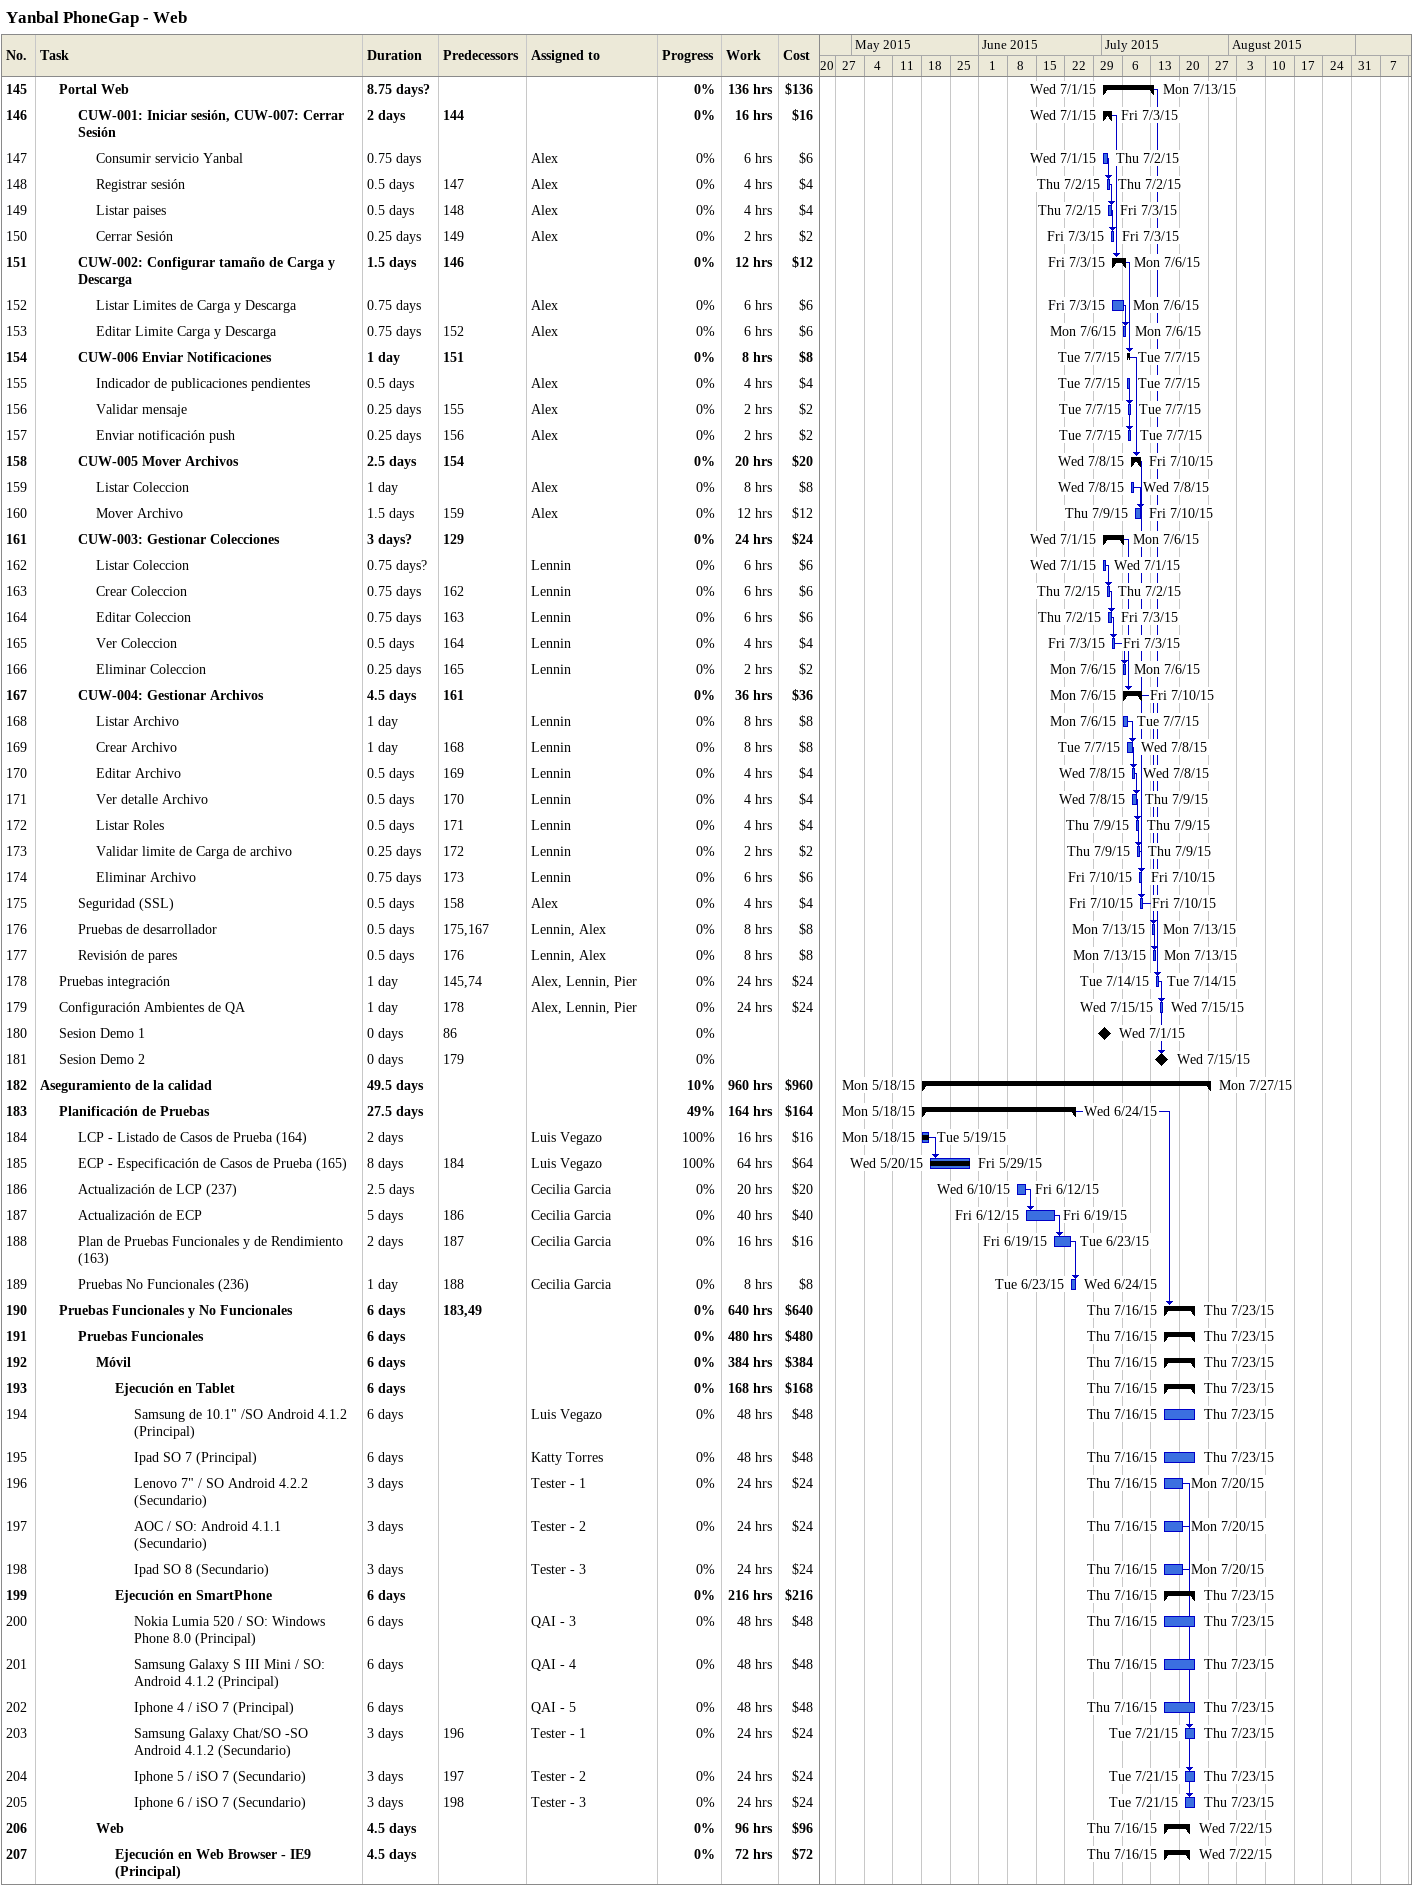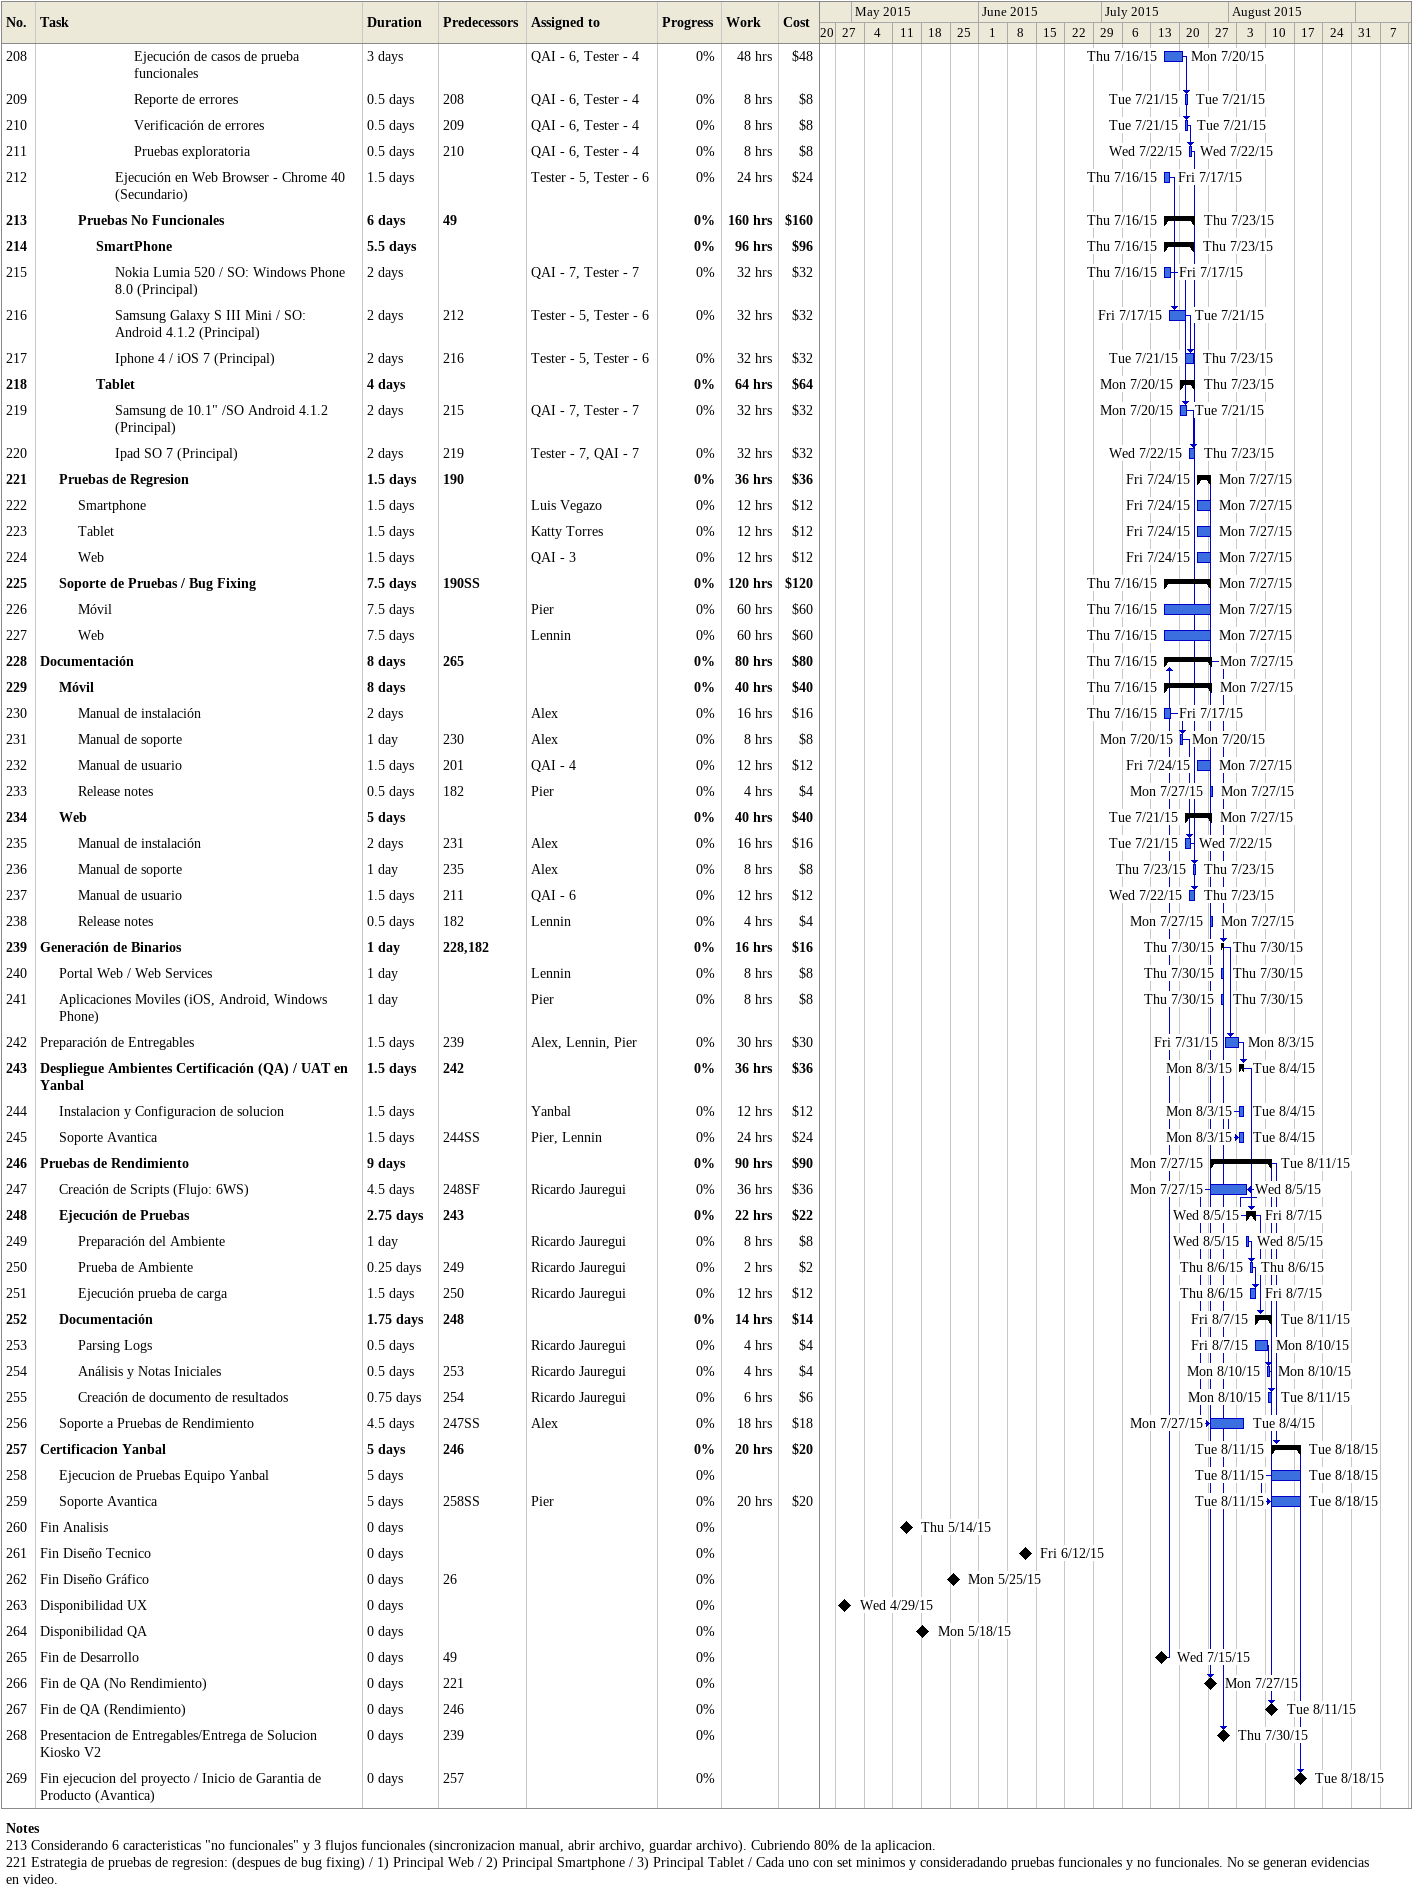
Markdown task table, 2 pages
Yanbal PhoneGap - Web

| ID | Level | Task | Duration | Start | Finish | Predecessors | Resources | % complete | Work (h) | Cost ($) |
|---|---|---|---|---|---|---|---|---|---|---|
| 145 | 2 | **Portal Web** | 8.75d? | 2015-07-01 | 2015-07-13 |  |  | 0 | 136 | 136 |
| 146 | 3 | **CUW-001: Iniciar sesión, CUW-007: Cerrar Sesión** | 2d | 2015-07-01 | 2015-07-03 | 144 |  | 0 | 16 | 16 |
| 147 | 4 | Consumir servicio Yanbal | 0.75d | 2015-07-01 | 2015-07-02 |  | Alex | 0 | 6 | 6 |
| 148 | 4 | Registrar sesión | 0.5d | 2015-07-02 | 2015-07-02 | 147 | Alex | 0 | 4 | 4 |
| 149 | 4 | Listar paises | 0.5d | 2015-07-02 | 2015-07-03 | 148 | Alex | 0 | 4 | 4 |
| 150 | 4 | Cerrar Sesión | 0.25d | 2015-07-03 | 2015-07-03 | 149 | Alex | 0 | 2 | 2 |
| 151 | 3 | **CUW-002: Configurar tamaño de Carga y Descarga** | 1.5d | 2015-07-03 | 2015-07-06 | 146 |  | 0 | 12 | 12 |
| 152 | 4 | Listar Limites de Carga y Descarga | 0.75d | 2015-07-03 | 2015-07-06 |  | Alex | 0 | 6 | 6 |
| 153 | 4 | Editar Limite Carga y Descarga | 0.75d | 2015-07-06 | 2015-07-06 | 152 | Alex | 0 | 6 | 6 |
| 154 | 3 | **CUW-006 Enviar Notificaciones** | 1d | 2015-07-07 | 2015-07-07 | 151 |  | 0 | 8 | 8 |
| 155 | 4 | Indicador de publicaciones pendientes | 0.5d | 2015-07-07 | 2015-07-07 |  | Alex | 0 | 4 | 4 |
| 156 | 4 | Validar mensaje | 0.25d | 2015-07-07 | 2015-07-07 | 155 | Alex | 0 | 2 | 2 |
| 157 | 4 | Enviar notificación push | 0.25d | 2015-07-07 | 2015-07-07 | 156 | Alex | 0 | 2 | 2 |
| 158 | 3 | **CUW-005 Mover Archivos** | 2.5d | 2015-07-08 | 2015-07-10 | 154 |  | 0 | 20 | 20 |
| 159 | 4 | Listar Coleccion | 1d | 2015-07-08 | 2015-07-08 |  | Alex | 0 | 8 | 8 |
| 160 | 4 | Mover Archivo | 1.5d | 2015-07-09 | 2015-07-10 | 159 | Alex | 0 | 12 | 12 |
| 161 | 3 | **CUW-003: Gestionar Colecciones** | 3d? | 2015-07-01 | 2015-07-06 | 129 |  | 0 | 24 | 24 |
| 162 | 4 | Listar Coleccion | 0.75d? | 2015-07-01 | 2015-07-01 |  | Lennin | 0 | 6 | 6 |
| 163 | 4 | Crear Coleccion | 0.75d | 2015-07-02 | 2015-07-02 | 162 | Lennin | 0 | 6 | 6 |
| 164 | 4 | Editar Coleccion | 0.75d | 2015-07-02 | 2015-07-03 | 163 | Lennin | 0 | 6 | 6 |
| 165 | 4 | Ver Coleccion | 0.5d | 2015-07-03 | 2015-07-03 | 164 | Lennin | 0 | 4 | 4 |
| 166 | 4 | Eliminar Coleccion | 0.25d | 2015-07-06 | 2015-07-06 | 165 | Lennin | 0 | 2 | 2 |
| 167 | 3 | **CUW-004: Gestionar Archivos** | 4.5d | 2015-07-06 | 2015-07-10 | 161 |  | 0 | 36 | 36 |
| 168 | 4 | Listar Archivo | 1d | 2015-07-06 | 2015-07-07 |  | Lennin | 0 | 8 | 8 |
| 169 | 4 | Crear Archivo | 1d | 2015-07-07 | 2015-07-08 | 168 | Lennin | 0 | 8 | 8 |
| 170 | 4 | Editar Archivo | 0.5d | 2015-07-08 | 2015-07-08 | 169 | Lennin | 0 | 4 | 4 |
| 171 | 4 | Ver detalle Archivo | 0.5d | 2015-07-08 | 2015-07-09 | 170 | Lennin | 0 | 4 | 4 |
| 172 | 4 | Listar Roles | 0.5d | 2015-07-09 | 2015-07-09 | 171 | Lennin | 0 | 4 | 4 |
| 173 | 4 | Validar limite de Carga de archivo | 0.25d | 2015-07-09 | 2015-07-09 | 172 | Lennin | 0 | 2 | 2 |
| 174 | 4 | Eliminar Archivo | 0.75d | 2015-07-10 | 2015-07-10 | 173 | Lennin | 0 | 6 | 6 |
| 175 | 3 | Seguridad (SSL) | 0.5d | 2015-07-10 | 2015-07-10 | 158 | Alex | 0 | 4 | 4 |
| 176 | 3 | Pruebas de desarrollador | 0.5d | 2015-07-13 | 2015-07-13 | 175, 167 | Lennin, Alex | 0 | 8 | 8 |
| 177 | 3 | Revisión de pares | 0.5d | 2015-07-13 | 2015-07-13 | 176 | Lennin, Alex | 0 | 8 | 8 |
| 178 | 2 | Pruebas integración | 1d | 2015-07-14 | 2015-07-14 | 145, 74 | Alex, Lennin, Pier | 0 | 24 | 24 |
| 179 | 2 | Configuración Ambientes de QA | 1d | 2015-07-15 | 2015-07-15 | 178 | Alex, Lennin, Pier | 0 | 24 | 24 |
| 180 | 2 | Sesion Demo 1 | 0d | 2015-07-01 | 2015-07-01 | 86 |  | 0 |  |  |
| 181 | 2 | Sesion Demo 2 | 0d | 2015-07-15 | 2015-07-15 | 179 |  | 0 |  |  |
| 182 | 1 | **Aseguramiento de la calidad** | 49.5d | 2015-05-18 | 2015-07-27 |  |  | 10 | 960 | 960 |
| 183 | 2 | **Planificación de Pruebas** | 27.5d | 2015-05-18 | 2015-06-24 |  |  | 49 | 164 | 164 |
| 184 | 3 | LCP - Listado de Casos de Prueba (164) | 2d | 2015-05-18 | 2015-05-19 |  | Luis Vegazo | 100 | 16 | 16 |
| 185 | 3 | ECP - Especificación de Casos de Prueba (165) | 8d | 2015-05-20 | 2015-05-29 | 184 | Luis Vegazo | 100 | 64 | 64 |
| 186 | 3 | Actualización de LCP (237) | 2.5d | 2015-06-10 | 2015-06-12 |  | Cecilia Garcia | 0 | 20 | 20 |
| 187 | 3 | Actualización de ECP | 5d | 2015-06-12 | 2015-06-19 | 186 | Cecilia Garcia | 0 | 40 | 40 |
| 188 | 3 | Plan de Pruebas Funcionales y de Rendimiento (163) | 2d | 2015-06-19 | 2015-06-23 | 187 | Cecilia Garcia | 0 | 16 | 16 |
| 189 | 3 | Pruebas No Funcionales (236) | 1d | 2015-06-23 | 2015-06-24 | 188 | Cecilia Garcia | 0 | 8 | 8 |
| 190 | 2 | **Pruebas Funcionales y No Funcionales** | 6d | 2015-07-16 | 2015-07-23 | 183, 49 |  | 0 | 640 | 640 |
| 191 | 3 | **Pruebas Funcionales** | 6d | 2015-07-16 | 2015-07-23 |  |  | 0 | 480 | 480 |
| 192 | 4 | **Móvil** | 6d | 2015-07-16 | 2015-07-23 |  |  | 0 | 384 | 384 |
| 193 | 5 | **Ejecución en Tablet** | 6d | 2015-07-16 | 2015-07-23 |  |  | 0 | 168 | 168 |
| 194 | 6 | Samsung de 10.1" /SO Android 4.1.2 (Principal) | 6d | 2015-07-16 | 2015-07-23 |  | Luis Vegazo | 0 | 48 | 48 |
| 195 | 6 | Ipad SO 7 (Principal) | 6d | 2015-07-16 | 2015-07-23 |  | Katty Torres | 0 | 48 | 48 |
| 196 | 6 | Lenovo 7" / SO Android 4.2.2 (Secundario) | 3d | 2015-07-16 | 2015-07-20 |  | Tester - 1 | 0 | 24 | 24 |
| 197 | 6 | AOC / SO: Android 4.1.1 (Secundario) | 3d | 2015-07-16 | 2015-07-20 |  | Tester - 2 | 0 | 24 | 24 |
| 198 | 6 | Ipad SO 8 (Secundario) | 3d | 2015-07-16 | 2015-07-20 |  | Tester - 3 | 0 | 24 | 24 |
| 199 | 5 | **Ejecución en SmartPhone** | 6d | 2015-07-16 | 2015-07-23 |  |  | 0 | 216 | 216 |
| 200 | 6 | Nokia Lumia 520 / SO: Windows Phone 8.0 (Principal) | 6d | 2015-07-16 | 2015-07-23 |  | QAI - 3 | 0 | 48 | 48 |
| 201 | 6 | Samsung Galaxy S III Mini / SO: Android 4.1.2 (Principal) | 6d | 2015-07-16 | 2015-07-23 |  | QAI - 4 | 0 | 48 | 48 |
| 202 | 6 | Iphone 4 / iSO 7 (Principal) | 6d | 2015-07-16 | 2015-07-23 |  | QAI - 5 | 0 | 48 | 48 |
| 203 | 6 | Samsung Galaxy Chat/SO -SO Android 4.1.2 (Secundario) | 3d | 2015-07-21 | 2015-07-23 | 196 | Tester - 1 | 0 | 24 | 24 |
| 204 | 6 | Iphone 5 / iSO 7 (Secundario) | 3d | 2015-07-21 | 2015-07-23 | 197 | Tester - 2 | 0 | 24 | 24 |
| 205 | 6 | Iphone 6 / iSO 7 (Secundario) | 3d | 2015-07-21 | 2015-07-23 | 198 | Tester - 3 | 0 | 24 | 24 |
| 206 | 4 | **Web** | 4.5d | 2015-07-16 | 2015-07-22 |  |  | 0 | 96 | 96 |
| 207 | 5 | **Ejecución en Web Browser - IE9 (Principal)** | 4.5d | 2015-07-16 | 2015-07-22 |  |  | 0 | 72 | 72 |
| 208 | 6 | Ejecución de casos de prueba funcionales | 3d | 2015-07-16 | 2015-07-20 |  | QAI - 6, Tester - 4 | 0 | 48 | 48 |
| 209 | 6 | Reporte de errores | 0.5d | 2015-07-21 | 2015-07-21 | 208 | QAI - 6, Tester - 4 | 0 | 8 | 8 |
| 210 | 6 | Verificación de errores | 0.5d | 2015-07-21 | 2015-07-21 | 209 | QAI - 6, Tester - 4 | 0 | 8 | 8 |
| 211 | 6 | Pruebas exploratoria | 0.5d | 2015-07-22 | 2015-07-22 | 210 | QAI - 6, Tester - 4 | 0 | 8 | 8 |
| 212 | 5 | Ejecución en Web Browser - Chrome 40 (Secundario) | 1.5d | 2015-07-16 | 2015-07-17 |  | Tester - 5, Tester - 6 | 0 | 24 | 24 |
| 213 | 3 | **Pruebas No Funcionales** | 6d | 2015-07-16 | 2015-07-23 | 49 |  | 0 | 160 | 160 |
| 214 | 4 | **SmartPhone** | 5.5d | 2015-07-16 | 2015-07-23 |  |  | 0 | 96 | 96 |
| 215 | 5 | Nokia Lumia 520 / SO: Windows Phone 8.0 (Principal) | 2d | 2015-07-16 | 2015-07-17 |  | QAI - 7, Tester - 7 | 0 | 32 | 32 |
| 216 | 5 | Samsung Galaxy S III Mini / SO: Android 4.1.2 (Principal) | 2d | 2015-07-17 | 2015-07-21 | 212 | Tester - 5, Tester - 6 | 0 | 32 | 32 |
| 217 | 5 | Iphone 4 / iOS 7 (Principal) | 2d | 2015-07-21 | 2015-07-23 | 216 | Tester - 5, Tester - 6 | 0 | 32 | 32 |
| 218 | 4 | **Tablet** | 4d | 2015-07-20 | 2015-07-23 |  |  | 0 | 64 | 64 |
| 219 | 5 | Samsung de 10.1" /SO Android 4.1.2 (Principal) | 2d | 2015-07-20 | 2015-07-21 | 215 | QAI - 7, Tester - 7 | 0 | 32 | 32 |
| 220 | 5 | Ipad SO 7 (Principal) | 2d | 2015-07-22 | 2015-07-23 | 219 | Tester - 7, QAI - 7 | 0 | 32 | 32 |
| 221 | 2 | **Pruebas de Regresion** | 1.5d | 2015-07-24 | 2015-07-27 | 190 |  | 0 | 36 | 36 |
| 222 | 3 | Smartphone | 1.5d | 2015-07-24 | 2015-07-27 |  | Luis Vegazo | 0 | 12 | 12 |
| 223 | 3 | Tablet | 1.5d | 2015-07-24 | 2015-07-27 |  | Katty Torres | 0 | 12 | 12 |
| 224 | 3 | Web | 1.5d | 2015-07-24 | 2015-07-27 |  | QAI - 3 | 0 | 12 | 12 |
| 225 | 2 | **Soporte de Pruebas / Bug Fixing** | 7.5d | 2015-07-16 | 2015-07-27 | 190SS |  | 0 | 120 | 120 |
| 226 | 3 | Móvil | 7.5d | 2015-07-16 | 2015-07-27 |  | Pier | 0 | 60 | 60 |
| 227 | 3 | Web | 7.5d | 2015-07-16 | 2015-07-27 |  | Lennin | 0 | 60 | 60 |
| 228 | 1 | **Documentación** | 8d | 2015-07-16 | 2015-07-27 | 265 |  | 0 | 80 | 80 |
| 229 | 2 | **Móvil** | 8d | 2015-07-16 | 2015-07-27 |  |  | 0 | 40 | 40 |
| 230 | 3 | Manual de instalación | 2d | 2015-07-16 | 2015-07-17 |  | Alex | 0 | 16 | 16 |
| 231 | 3 | Manual de soporte | 1d | 2015-07-20 | 2015-07-20 | 230 | Alex | 0 | 8 | 8 |
| 232 | 3 | Manual de usuario | 1.5d | 2015-07-24 | 2015-07-27 | 201 | QAI - 4 | 0 | 12 | 12 |
| 233 | 3 | Release notes | 0.5d | 2015-07-27 | 2015-07-27 | 182 | Pier | 0 | 4 | 4 |
| 234 | 2 | **Web** | 5d | 2015-07-21 | 2015-07-27 |  |  | 0 | 40 | 40 |
| 235 | 3 | Manual de instalación | 2d | 2015-07-21 | 2015-07-22 | 231 | Alex | 0 | 16 | 16 |
| 236 | 3 | Manual de soporte | 1d | 2015-07-23 | 2015-07-23 | 235 | Alex | 0 | 8 | 8 |
| 237 | 3 | Manual de usuario | 1.5d | 2015-07-22 | 2015-07-23 | 211 | QAI - 6 | 0 | 12 | 12 |
| 238 | 3 | Release notes | 0.5d | 2015-07-27 | 2015-07-27 | 182 | Lennin | 0 | 4 | 4 |
| 239 | 1 | **Generación de Binarios** | 1d | 2015-07-30 | 2015-07-30 | 228, 182 |  | 0 | 16 | 16 |
| 240 | 2 | Portal Web / Web Services | 1d | 2015-07-30 | 2015-07-30 |  | Lennin | 0 | 8 | 8 |
| 241 | 2 | Aplicaciones Moviles (iOS, Android, Windows Phone) | 1d | 2015-07-30 | 2015-07-30 |  | Pier | 0 | 8 | 8 |
| 242 | 1 | Preparación de Entregables | 1.5d | 2015-07-31 | 2015-08-03 | 239 | Alex, Lennin, Pier | 0 | 30 | 30 |
| 243 | 1 | **Despliegue Ambientes Certificación (QA) / UAT en Yanbal** | 1.5d | 2015-08-03 | 2015-08-04 | 242 |  | 0 | 36 | 36 |
| 244 | 2 | Instalacion y Configuracion de solucion | 1.5d | 2015-08-03 | 2015-08-04 |  | Yanbal | 0 | 12 | 12 |
| 245 | 2 | Soporte Avantica | 1.5d | 2015-08-03 | 2015-08-04 | 244SS | Pier, Lennin | 0 | 24 | 24 |
| 246 | 1 | **Pruebas de Rendimiento** | 9d | 2015-07-27 | 2015-08-11 |  |  | 0 | 90 | 90 |
| 247 | 2 | Creación de Scripts (Flujo: 6WS) | 4.5d | 2015-07-27 | 2015-08-05 | 248SF | Ricardo Jauregui | 0 | 36 | 36 |
| 248 | 2 | **Ejecución de Pruebas** | 2.75d | 2015-08-05 | 2015-08-07 | 243 |  | 0 | 22 | 22 |
| 249 | 3 | Preparación del Ambiente | 1d | 2015-08-05 | 2015-08-05 |  | Ricardo Jauregui | 0 | 8 | 8 |
| 250 | 3 | Prueba de Ambiente | 0.25d | 2015-08-06 | 2015-08-06 | 249 | Ricardo Jauregui | 0 | 2 | 2 |
| 251 | 3 | Ejecución prueba de carga | 1.5d | 2015-08-06 | 2015-08-07 | 250 | Ricardo Jauregui | 0 | 12 | 12 |
| 252 | 2 | **Documentación** | 1.75d | 2015-08-07 | 2015-08-11 | 248 |  | 0 | 14 | 14 |
| 253 | 3 | Parsing Logs | 0.5d | 2015-08-07 | 2015-08-10 |  | Ricardo Jauregui | 0 | 4 | 4 |
| 254 | 3 | Análisis y Notas Iniciales | 0.5d | 2015-08-10 | 2015-08-10 | 253 | Ricardo Jauregui | 0 | 4 | 4 |
| 255 | 3 | Creación de documento de resultados | 0.75d | 2015-08-10 | 2015-08-11 | 254 | Ricardo Jauregui | 0 | 6 | 6 |
| 256 | 2 | Soporte a Pruebas de Rendimiento | 4.5d | 2015-07-27 | 2015-08-04 | 247SS | Alex | 0 | 18 | 18 |
| 257 | 1 | **Certificacion Yanbal** | 5d | 2015-08-11 | 2015-08-18 | 246 |  | 0 | 20 | 20 |
| 258 | 2 | Ejecucion de Pruebas Equipo Yanbal | 5d | 2015-08-11 | 2015-08-18 |  |  | 0 |  |  |
| 259 | 2 | Soporte Avantica | 5d | 2015-08-11 | 2015-08-18 | 258SS | Pier | 0 | 20 | 20 |
| 260 | 1 | Fin Analisis | 0d | 2015-05-14 | 2015-05-14 |  |  | 0 |  |  |
| 261 | 1 | Fin Diseño Tecnico | 0d | 2015-06-12 | 2015-06-12 |  |  | 0 |  |  |
| 262 | 1 | Fin Diseño Gráfico | 0d | 2015-05-25 | 2015-05-25 | 26 |  | 0 |  |  |
| 263 | 1 | Disponibilidad UX | 0d | 2015-04-29 | 2015-04-29 |  |  | 0 |  |  |
| 264 | 1 | Disponibilidad QA | 0d | 2015-05-18 | 2015-05-18 |  |  | 0 |  |  |
| 265 | 1 | Fin de Desarrollo | 0d | 2015-07-15 | 2015-07-15 | 49 |  | 0 |  |  |
| 266 | 1 | Fin de QA (No Rendimiento) | 0d | 2015-07-27 | 2015-07-27 | 221 |  | 0 |  |  |
| 267 | 1 | Fin de QA (Rendimiento) | 0d | 2015-08-11 | 2015-08-11 | 246 |  | 0 |  |  |
| 268 | 1 | Presentacion de Entregables/Entrega de Solucion Kiosko V2 | 0d | 2015-07-30 | 2015-07-30 | 239 |  | 0 |  |  |
| 269 | 1 | Fin ejecucion del proyecto / Inicio de Garantia de Producto (Avantica) | 0d | 2015-08-18 | 2015-08-18 | 257 |  | 0 |  |  |

Notes
- 213: Considerando 6 caracteristicas "no funcionales" y 3 flujos funcionales (sincronizacion manual, abrir archivo, guardar archivo). Cubriendo 80% de la aplicacion.
- 221: Estrategia de pruebas de regresion: (despues de bug fixing) / 1) Principal Web / 2) Principal Smartphone / 3) Principal Tablet / Cada uno con set minimos y consideradando pruebas funcionales y no funcionales. No se generan evidencias en video.
